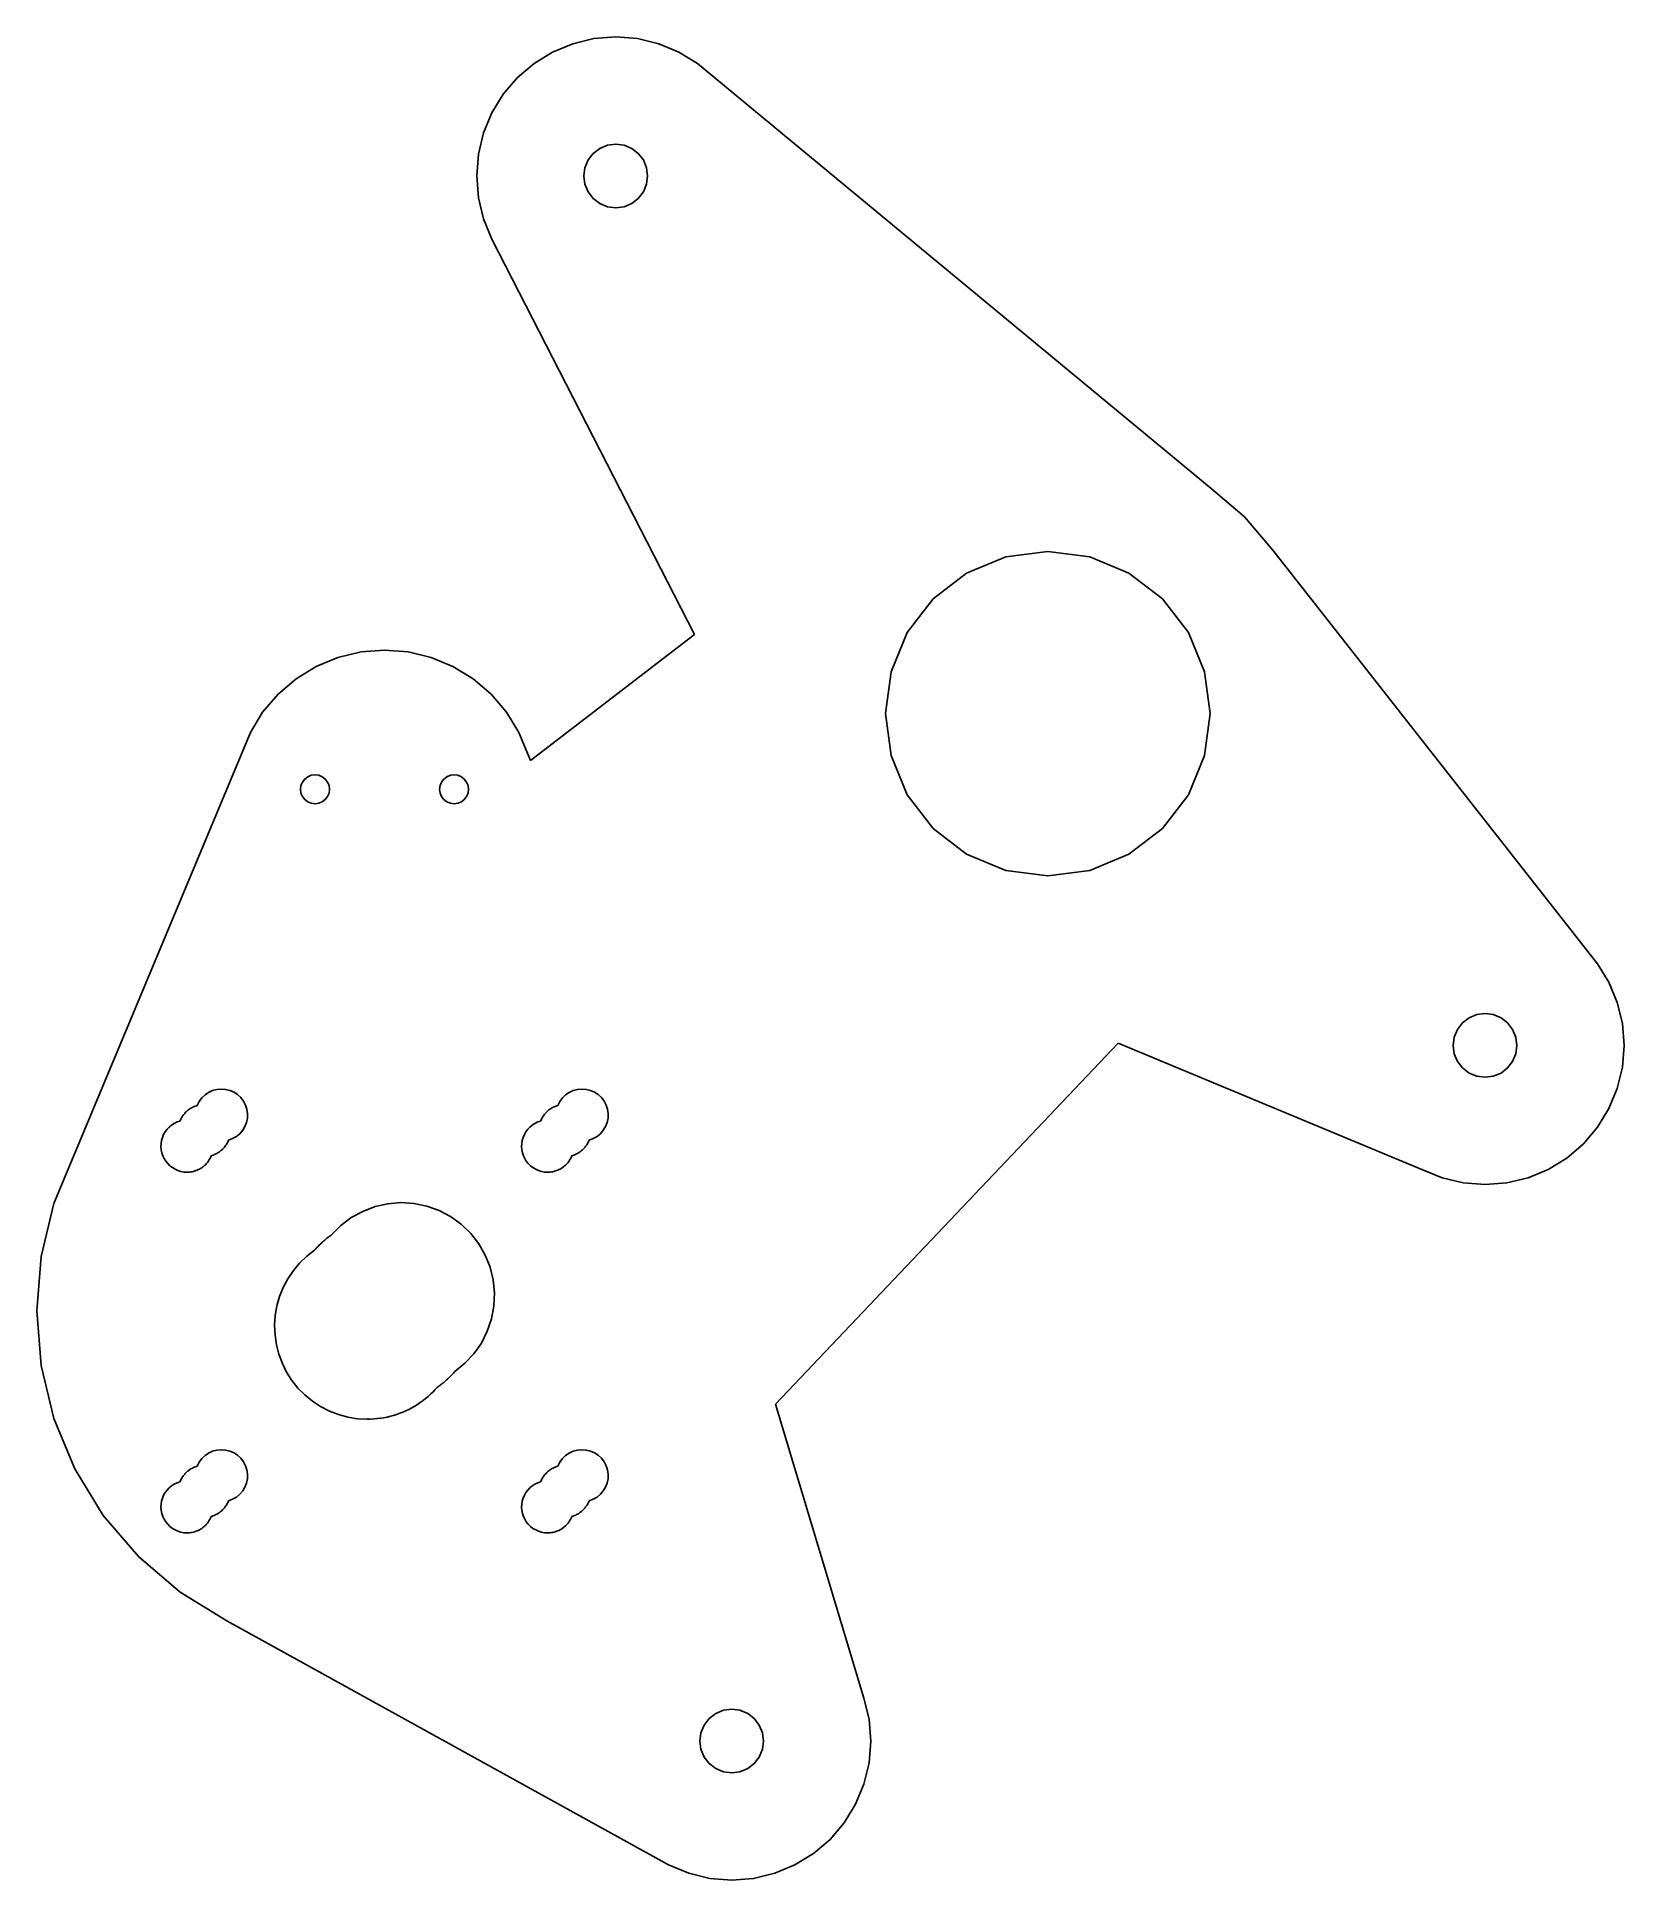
# Model space of a CAD drawing. Header units: millimetres. Extents: x 100 to 237, y 68 to 227.
import ezdxf

# ---------------------------------------------------------------- set-up
doc = ezdxf.new("R2010")
doc.units = ezdxf.units.MM

msp = doc.modelspace()

# ---------------------------------------------------------------- linework, layer by layer
for points in [[(144.55, 225.69), (146.29, 226.41)], [(146.29, 226.41), (144.55, 225.69)], [(146.29, 226.41), (148.12, 226.85)], [(148.12, 226.85), (146.29, 226.41)], [(146.29, 226.41), (146.29, 226.41)], [(148.12, 226.85), (150, 227)], [(150, 227), (148.12, 226.85)], [(148.12, 226.85), (148.12, 226.85)], [(150, 227), (151.88, 226.85)], [(151.88, 226.85), (150, 227)], [(150, 227), (150, 227)], [(151.88, 226.85), (153.71, 226.41)], [(153.71, 226.41), (151.88, 226.85)], [(151.88, 226.85), (151.88, 226.85)], [(153.71, 226.41), (155.45, 225.69)], [(155.45, 225.69), (153.71, 226.41)], [(153.71, 226.41), (153.71, 226.41)], [(141.51, 223.49), (142.95, 224.71)], [(142.95, 224.71), (141.51, 223.49)], [(142.95, 224.71), (144.55, 225.69)], [(144.55, 225.69), (142.95, 224.71)], [(142.95, 224.71), (142.95, 224.71)], [(144.55, 225.69), (144.55, 225.69)], [(155.45, 225.69), (157.05, 224.71)], [(157.05, 224.71), (155.45, 225.69)], [(155.45, 225.69), (155.45, 225.69)], [(157.05, 224.71), (201.38, 188.04)], [(201.38, 188.04), (157.05, 224.71)], [(157.05, 224.71), (157.05, 224.71)], [(140.29, 222.05), (141.51, 223.49)], [(141.51, 223.49), (140.29, 222.05)], [(141.51, 223.49), (141.51, 223.49)], [(139.31, 220.45), (140.29, 222.05)], [(140.29, 222.05), (139.31, 220.45)], [(140.29, 222.05), (140.29, 222.05)], [(138.59, 218.71), (139.31, 220.45)], [(139.31, 220.45), (138.59, 218.71)], [(139.31, 220.45), (139.31, 220.45)], [(138.15, 216.88), (138.59, 218.71)], [(138.59, 218.71), (138.15, 216.88)], [(138.59, 218.71), (138.59, 218.71)], [(138, 215), (138.15, 216.88)], [(138.15, 216.88), (138, 215)], [(138.15, 216.88), (138.15, 216.88)], [(150, 217.75), (150.71, 217.66), (151.38, 217.38), (151.94, 216.94), (152.38, 216.38), (152.66, 215.71), (152.75, 215), (152.66, 214.29), (152.38, 213.62), (151.94, 213.06), (151.38, 212.62), (150.71, 212.34), (150, 212.25), (149.29, 212.34), (148.62, 212.62), (148.06, 213.06), (147.62, 213.62), (147.34, 214.29), (147.25, 215), (147.34, 215.71), (147.62, 216.38), (148.06, 216.94), (148.62, 217.38), (149.29, 217.66), (150, 217.75)], [(150, 217.75), (150.71, 217.66), (151.38, 217.38), (151.94, 216.94), (152.38, 216.38), (152.66, 215.71), (152.75, 215), (152.66, 214.29), (152.38, 213.62), (151.94, 213.06), (151.38, 212.62), (150.71, 212.34), (150, 212.25), (149.29, 212.34), (148.62, 212.62), (148.06, 213.06), (147.62, 213.62), (147.34, 214.29), (147.25, 215), (147.34, 215.71), (147.62, 216.38), (148.06, 216.94), (148.62, 217.38), (149.29, 217.66), (150, 217.75)], [(150, 217.75), (150, 217.75)], [(138.15, 213.12), (138, 215)], [(138, 215), (138.15, 213.12)], [(138, 215), (138, 215)], [(138.59, 211.29), (138.15, 213.12)], [(138.15, 213.12), (138.59, 211.29)], [(138.15, 213.12), (138.15, 213.12)], [(139.31, 209.55), (138.59, 211.29)], [(138.59, 211.29), (139.31, 209.55)], [(138.59, 211.29), (138.59, 211.29)], [(156.79, 175.46), (139.31, 209.55)], [(139.31, 209.55), (156.79, 175.46)], [(139.31, 209.55), (139.31, 209.55)], [(201.38, 188.04), (204.24, 185.59)], [(204.24, 185.59), (201.38, 188.04)], [(201.38, 188.04), (201.38, 188.04)], [(206.69, 182.73), (204.24, 185.59)], [(204.24, 185.59), (206.69, 182.73)], [(204.24, 185.59), (204.24, 185.59)], [(187.27, 154.62), (190.9, 155.1), (194.27, 156.5), (197.17, 158.72), (199.4, 161.62), (200.8, 165), (201.27, 168.62), (200.8, 172.24), (199.4, 175.62), (197.17, 178.52), (194.27, 180.75), (190.9, 182.14), (187.27, 182.62), (183.65, 182.14), (180.27, 180.75), (177.37, 178.52), (175.15, 175.62), (173.75, 172.24), (173.27, 168.62), (173.75, 165), (175.15, 161.62), (177.37, 158.72), (180.27, 156.5), (183.65, 155.1), (187.27, 154.62)], [(187.27, 154.62), (190.9, 155.1), (194.27, 156.5), (197.17, 158.72), (199.4, 161.62), (200.8, 165), (201.27, 168.62), (200.8, 172.24), (199.4, 175.62), (197.17, 178.52), (194.27, 180.75), (190.9, 182.14), (187.27, 182.62), (183.65, 182.14), (180.27, 180.75), (177.37, 178.52), (175.15, 175.62), (173.75, 172.24), (173.27, 168.62), (173.75, 165), (175.15, 161.62), (177.37, 158.72), (180.27, 156.5), (183.65, 155.1), (187.27, 154.62)], [(206.69, 182.73), (206.69, 182.73)], [(206.69, 182.73), (234.71, 147.05)], [(206.69, 182.73), (234.71, 147.05)], [(142.64, 164.59), (156.79, 175.46)], [(156.79, 175.46), (142.64, 164.59)], [(156.79, 175.46), (156.79, 175.46)], [(124.15, 172.68), (126.03, 173.46)], [(126.03, 173.46), (124.15, 172.68)], [(126.03, 173.46), (128.02, 173.94)], [(128.02, 173.94), (126.03, 173.46)], [(126.03, 173.46), (126.03, 173.46)], [(128.02, 173.94), (130.05, 174.1)], [(130.05, 174.1), (128.02, 173.94)], [(128.02, 173.94), (128.02, 173.94)], [(130.05, 174.1), (132.08, 173.94)], [(132.08, 173.94), (130.05, 174.1)], [(130.05, 174.1), (130.05, 174.1)], [(132.08, 173.94), (134.07, 173.46)], [(134.07, 173.46), (132.08, 173.94)], [(132.08, 173.94), (132.08, 173.94)], [(134.07, 173.46), (135.95, 172.68)], [(135.95, 172.68), (134.07, 173.46)], [(134.07, 173.46), (134.07, 173.46)], [(122.41, 171.62), (124.15, 172.68)], [(124.15, 172.68), (122.41, 171.62)], [(124.15, 172.68), (124.15, 172.68)], [(135.95, 172.68), (137.69, 171.62)], [(137.69, 171.62), (135.95, 172.68)], [(135.95, 172.68), (135.95, 172.68)], [(119.53, 168.74), (120.86, 170.29)], [(120.86, 170.29), (119.53, 168.74)], [(120.86, 170.29), (122.41, 171.62)], [(122.41, 171.62), (120.86, 170.29)], [(120.86, 170.29), (120.86, 170.29)], [(122.41, 171.62), (122.41, 171.62)], [(137.69, 171.62), (139.24, 170.29)], [(139.24, 170.29), (137.69, 171.62)], [(137.69, 171.62), (137.69, 171.62)], [(139.24, 170.29), (140.57, 168.74)], [(140.57, 168.74), (139.24, 170.29)], [(139.24, 170.29), (139.24, 170.29)], [(118.47, 167), (119.53, 168.74)], [(119.53, 168.74), (118.47, 167)], [(119.53, 168.74), (119.53, 168.74)], [(140.57, 168.74), (141.63, 167)], [(141.63, 167), (140.57, 168.74)], [(140.57, 168.74), (140.57, 168.74)], [(103.32, 130.72), (118.47, 167)], [(118.47, 167), (103.32, 130.72)], [(118.47, 167), (118.47, 167)], [(141.63, 167), (142.64, 164.59)], [(142.64, 164.59), (141.63, 167)], [(141.63, 167), (141.63, 167)], [(142.64, 164.59), (142.64, 164.59)], [(124.05, 163.35), (124.37, 163.31), (124.68, 163.18), (124.93, 162.98), (125.13, 162.72), (125.26, 162.42), (125.3, 162.1), (125.26, 161.77), (125.13, 161.47), (124.93, 161.21), (124.68, 161.02), (124.37, 160.89), (124.05, 160.85), (123.73, 160.89), (123.43, 161.02), (123.17, 161.21), (122.97, 161.47), (122.84, 161.77), (122.8, 162.1), (122.84, 162.42), (122.97, 162.72), (123.17, 162.98), (123.43, 163.18), (123.73, 163.31), (124.05, 163.35)], [(124.05, 163.35), (124.37, 163.31), (124.68, 163.18), (124.93, 162.98), (125.13, 162.72), (125.26, 162.42), (125.3, 162.1), (125.26, 161.77), (125.13, 161.47), (124.93, 161.21), (124.68, 161.02), (124.37, 160.89), (124.05, 160.85), (123.73, 160.89), (123.43, 161.02), (123.17, 161.21), (122.97, 161.47), (122.84, 161.77), (122.8, 162.1), (122.84, 162.42), (122.97, 162.72), (123.17, 162.98), (123.43, 163.18), (123.73, 163.31), (124.05, 163.35)], [(124.05, 163.35), (124.05, 163.35)], [(136.05, 163.35), (136.37, 163.31), (136.68, 163.18), (136.93, 162.98), (137.13, 162.72), (137.26, 162.42), (137.3, 162.1), (137.26, 161.77), (137.13, 161.47), (136.93, 161.21), (136.68, 161.02), (136.37, 160.89), (136.05, 160.85), (135.73, 160.89), (135.43, 161.02), (135.17, 161.21), (134.97, 161.47), (134.84, 161.77), (134.8, 162.1), (134.84, 162.42), (134.97, 162.72), (135.17, 162.98), (135.43, 163.18), (135.73, 163.31), (136.05, 163.35)], [(136.05, 163.35), (136.37, 163.31), (136.68, 163.18), (136.93, 162.98), (137.13, 162.72), (137.26, 162.42), (137.3, 162.1), (137.26, 161.77), (137.13, 161.47), (136.93, 161.21), (136.68, 161.02), (136.37, 160.89), (136.05, 160.85), (135.73, 160.89), (135.43, 161.02), (135.17, 161.21), (134.97, 161.47), (134.84, 161.77), (134.8, 162.1), (134.84, 162.42), (134.97, 162.72), (135.17, 162.98), (135.43, 163.18), (135.73, 163.31), (136.05, 163.35)], [(136.05, 163.35), (136.05, 163.35)], [(187.27, 154.62), (187.27, 154.62)], [(234.71, 147.05), (235.69, 145.45)], [(234.71, 147.05), (234.71, 147.05)], [(235.69, 145.45), (234.71, 147.05)], [(235.69, 145.45), (236.41, 143.71)], [(236.41, 143.71), (235.69, 145.45)], [(235.69, 145.45), (235.69, 145.45)], [(236.41, 143.71), (236.85, 141.88)], [(236.85, 141.88), (236.41, 143.71)], [(236.41, 143.71), (236.41, 143.71)], [(225, 142.75), (225.71, 142.66), (226.38, 142.38), (226.94, 141.94), (227.38, 141.38), (227.66, 140.71), (227.75, 140), (227.66, 139.29), (227.38, 138.62), (226.94, 138.06), (226.38, 137.62), (225.71, 137.34), (225, 137.25), (224.29, 137.34), (223.62, 137.62), (223.06, 138.06), (222.62, 138.62), (222.34, 139.29), (222.25, 140), (222.34, 140.71), (222.62, 141.38), (223.06, 141.94), (223.62, 142.38), (224.29, 142.66), (225, 142.75)], [(225, 142.75), (225.71, 142.66), (226.38, 142.38), (226.94, 141.94), (227.38, 141.38), (227.66, 140.71), (227.75, 140), (227.66, 139.29), (227.38, 138.62), (226.94, 138.06), (226.38, 137.62), (225.71, 137.34), (225, 137.25), (224.29, 137.34), (223.62, 137.62), (223.06, 138.06), (222.62, 138.62), (222.34, 139.29), (222.25, 140), (222.34, 140.71), (222.62, 141.38), (223.06, 141.94), (223.62, 142.38), (224.29, 142.66), (225, 142.75)], [(225, 142.75), (225, 142.75)], [(236.85, 141.88), (237, 140)], [(237, 140), (236.85, 141.88)], [(236.85, 141.88), (236.85, 141.88)], [(193.35, 140.19), (163.79, 109.07)], [(163.79, 109.07), (193.35, 140.19)], [(219.55, 129.31), (193.35, 140.19)], [(193.35, 140.19), (219.55, 129.31)], [(193.35, 140.19), (193.35, 140.19)], [(237, 140), (236.85, 138.12)], [(236.85, 138.12), (237, 140)], [(237, 140), (237, 140)], [(236.85, 138.12), (236.41, 136.29)], [(236.41, 136.29), (236.85, 138.12)], [(236.85, 138.12), (236.85, 138.12)], [(116.59, 131.83), (116.94, 131.96), (117.27, 132.15), (117.56, 132.39), (117.81, 132.68), (118, 133.01), (118.14, 133.36), (118.22, 133.74), (118.23, 134.12), (118.17, 134.49), (118.06, 134.86), (117.88, 135.19), (117.65, 135.5), (117.37, 135.76), (117.06, 135.97), (116.71, 136.12), (116.34, 136.21), (115.96, 136.24), (115.58, 136.21), (115.21, 136.11), (114.87, 135.95), (114.56, 135.73), (114.28, 135.47), (114.06, 135.16), (113.89, 134.82)], [(116.59, 131.83), (116.94, 131.96), (117.27, 132.15), (117.56, 132.39), (117.81, 132.68), (118, 133.01), (118.14, 133.36), (118.22, 133.74), (118.23, 134.12), (118.17, 134.49), (118.06, 134.86), (117.88, 135.19), (117.65, 135.5), (117.37, 135.76), (117.06, 135.97), (116.71, 136.12), (116.34, 136.21), (115.96, 136.24), (115.58, 136.21), (115.21, 136.11), (114.87, 135.95), (114.56, 135.73), (114.28, 135.47), (114.06, 135.16), (113.89, 134.82)], [(147.7, 131.83), (148.05, 131.96), (148.38, 132.15), (148.68, 132.39), (148.92, 132.68), (149.12, 133.01), (149.25, 133.36), (149.33, 133.74), (149.34, 134.12), (149.29, 134.49), (149.17, 134.86), (148.99, 135.19), (148.77, 135.5), (148.49, 135.76), (148.17, 135.97), (147.82, 136.12), (147.45, 136.21), (147.07, 136.24), (146.69, 136.21), (146.33, 136.11), (145.98, 135.95), (145.67, 135.73), (145.4, 135.47), (145.17, 135.16), (145, 134.82)], [(147.7, 131.83), (148.05, 131.96), (148.38, 132.15), (148.68, 132.39), (148.92, 132.68), (149.12, 133.01), (149.25, 133.36), (149.33, 133.74), (149.34, 134.12), (149.29, 134.49), (149.17, 134.86), (148.99, 135.19), (148.77, 135.5), (148.49, 135.76), (148.17, 135.97), (147.82, 136.12), (147.45, 136.21), (147.07, 136.24), (146.69, 136.21), (146.33, 136.11), (145.98, 135.95), (145.67, 135.73), (145.4, 135.47), (145.17, 135.16), (145, 134.82)], [(236.41, 136.29), (235.69, 134.55)], [(235.69, 134.55), (236.41, 136.29)], [(236.41, 136.29), (236.41, 136.29)], [(113.89, 134.82), (113.81, 134.8), (113.72, 134.77), (113.64, 134.74), (113.56, 134.7), (113.49, 134.67), (113.41, 134.63), (113.33, 134.58), (113.26, 134.54), (113.19, 134.49), (113.12, 134.44), (113.05, 134.38), (112.99, 134.33), (112.93, 134.27), (112.86, 134.21), (112.81, 134.14), (112.75, 134.08), (112.7, 134.01), (112.65, 133.94), (112.6, 133.87), (112.55, 133.79), (112.51, 133.72), (112.47, 133.64), (112.44, 133.56), (112.4, 133.48)], [(113.89, 134.82), (113.81, 134.8), (113.72, 134.77), (113.64, 134.74), (113.56, 134.7), (113.49, 134.67), (113.41, 134.63), (113.33, 134.58), (113.26, 134.54), (113.19, 134.49), (113.12, 134.44), (113.05, 134.38), (112.99, 134.33), (112.93, 134.27), (112.86, 134.21), (112.81, 134.14), (112.75, 134.08), (112.7, 134.01), (112.65, 133.94), (112.6, 133.87), (112.55, 133.79), (112.51, 133.72), (112.47, 133.64), (112.44, 133.56), (112.4, 133.48)], [(113.89, 134.82), (113.89, 134.82)], [(145, 134.82), (144.92, 134.8), (144.84, 134.77), (144.76, 134.74), (144.68, 134.7), (144.6, 134.67), (144.52, 134.63), (144.45, 134.58), (144.37, 134.54), (144.3, 134.49), (144.23, 134.44), (144.17, 134.38), (144.1, 134.33), (144.04, 134.27), (143.98, 134.21), (143.92, 134.14), (143.86, 134.08), (143.81, 134.01), (143.76, 133.94), (143.71, 133.87), (143.67, 133.79), (143.62, 133.72), (143.58, 133.64), (143.55, 133.56), (143.51, 133.48)], [(145, 134.82), (144.92, 134.8), (144.84, 134.77), (144.76, 134.74), (144.68, 134.7), (144.6, 134.67), (144.52, 134.63), (144.45, 134.58), (144.37, 134.54), (144.3, 134.49), (144.23, 134.44), (144.17, 134.38), (144.1, 134.33), (144.04, 134.27), (143.98, 134.21), (143.92, 134.14), (143.86, 134.08), (143.81, 134.01), (143.76, 133.94), (143.71, 133.87), (143.67, 133.79), (143.62, 133.72), (143.58, 133.64), (143.55, 133.56), (143.51, 133.48)], [(145, 134.82), (145, 134.82)], [(235.69, 134.55), (234.71, 132.95)], [(234.71, 132.95), (235.69, 134.55)], [(235.69, 134.55), (235.69, 134.55)], [(112.4, 133.48), (112.15, 133.4), (111.91, 133.28), (111.68, 133.13), (111.47, 132.96), (111.29, 132.77), (111.13, 132.55), (110.99, 132.32), (110.89, 132.07), (110.81, 131.81), (110.77, 131.55), (110.76, 131.28), (110.78, 131.01), (110.83, 130.75), (110.91, 130.49), (111.03, 130.25), (111.17, 130.02), (111.34, 129.81), (111.53, 129.62), (111.74, 129.46), (111.97, 129.32), (112.22, 129.21), (112.47, 129.13), (112.74, 129.08), (113.01, 129.07)], [(112.4, 133.48), (112.15, 133.4), (111.91, 133.28), (111.68, 133.13), (111.47, 132.96), (111.29, 132.77), (111.13, 132.55), (110.99, 132.32), (110.89, 132.07), (110.81, 131.81), (110.77, 131.55), (110.76, 131.28), (110.78, 131.01), (110.83, 130.75), (110.91, 130.49), (111.03, 130.25), (111.17, 130.02), (111.34, 129.81), (111.53, 129.62), (111.74, 129.46), (111.97, 129.32), (112.22, 129.21), (112.47, 129.13), (112.74, 129.08), (113.01, 129.07)], [(112.4, 133.48), (112.4, 133.48)], [(143.51, 133.48), (143.26, 133.4), (143.02, 133.28), (142.79, 133.13), (142.59, 132.96), (142.4, 132.77), (142.24, 132.55), (142.11, 132.32), (142, 132.07), (141.93, 131.81), (141.88, 131.55), (141.87, 131.28), (141.89, 131.01), (141.94, 130.75), (142.03, 130.49), (142.14, 130.25), (142.28, 130.02), (142.45, 129.81), (142.64, 129.62), (142.85, 129.46), (143.09, 129.32), (143.33, 129.21), (143.59, 129.13), (143.85, 129.08), (144.12, 129.07)], [(143.51, 133.48), (143.26, 133.4), (143.02, 133.28), (142.79, 133.13), (142.59, 132.96), (142.4, 132.77), (142.24, 132.55), (142.11, 132.32), (142, 132.07), (141.93, 131.81), (141.88, 131.55), (141.87, 131.28), (141.89, 131.01), (141.94, 130.75), (142.03, 130.49), (142.14, 130.25), (142.28, 130.02), (142.45, 129.81), (142.64, 129.62), (142.85, 129.46), (143.09, 129.32), (143.33, 129.21), (143.59, 129.13), (143.85, 129.08), (144.12, 129.07)], [(143.51, 133.48), (143.51, 133.48)], [(234.71, 132.95), (233.49, 131.51)], [(233.49, 131.51), (234.71, 132.95)], [(234.71, 132.95), (234.71, 132.95)], [(101.52, 126.37), (103.32, 130.72)], [(103.32, 130.72), (101.52, 126.37)], [(103.32, 130.72), (103.32, 130.72)], [(113.01, 129.07), (113.12, 129.07), (113.23, 129.08), (113.34, 129.09), (113.45, 129.11), (113.56, 129.14), (113.67, 129.17), (113.78, 129.2), (113.88, 129.24), (113.98, 129.29), (114.08, 129.34), (114.18, 129.39), (114.27, 129.45), (114.36, 129.52), (114.45, 129.59), (114.53, 129.66), (114.62, 129.74), (114.69, 129.82), (114.76, 129.91), (114.83, 130), (114.89, 130.09), (114.95, 130.19), (115.01, 130.28), (115.06, 130.38), (115.1, 130.49)], [(113.01, 129.07), (113.12, 129.07), (113.23, 129.08), (113.34, 129.09), (113.45, 129.11), (113.56, 129.14), (113.67, 129.17), (113.78, 129.2), (113.88, 129.24), (113.98, 129.29), (114.08, 129.34), (114.18, 129.39), (114.27, 129.45), (114.36, 129.52), (114.45, 129.59), (114.53, 129.66), (114.62, 129.74), (114.69, 129.82), (114.76, 129.91), (114.83, 130), (114.89, 130.09), (114.95, 130.19), (115.01, 130.28), (115.06, 130.38), (115.1, 130.49)], [(115.1, 130.49), (115.18, 130.51), (115.26, 130.54), (115.34, 130.57), (115.42, 130.61), (115.5, 130.64), (115.58, 130.68), (115.65, 130.73), (115.73, 130.77), (115.8, 130.82), (115.87, 130.87), (115.93, 130.93), (116, 130.98), (116.06, 131.04), (116.12, 131.1), (116.18, 131.17), (116.24, 131.23), (116.29, 131.3), (116.34, 131.37), (116.39, 131.44), (116.43, 131.52), (116.48, 131.59), (116.52, 131.67), (116.55, 131.75), (116.59, 131.83)], [(115.1, 130.49), (115.18, 130.51), (115.26, 130.54), (115.34, 130.57), (115.42, 130.61), (115.5, 130.64), (115.58, 130.68), (115.65, 130.73), (115.73, 130.77), (115.8, 130.82), (115.87, 130.87), (115.93, 130.93), (116, 130.98), (116.06, 131.04), (116.12, 131.1), (116.18, 131.17), (116.24, 131.23), (116.29, 131.3), (116.34, 131.37), (116.39, 131.44), (116.43, 131.52), (116.48, 131.59), (116.52, 131.67), (116.55, 131.75), (116.59, 131.83)], [(115.1, 130.49), (115.1, 130.49)], [(116.59, 131.83), (116.59, 131.83)], [(144.12, 129.07), (144.23, 129.07), (144.34, 129.08), (144.45, 129.09), (144.57, 129.11), (144.67, 129.14), (144.78, 129.17), (144.89, 129.2), (144.99, 129.24), (145.09, 129.29), (145.19, 129.34), (145.29, 129.39), (145.38, 129.45), (145.48, 129.52), (145.56, 129.59), (145.65, 129.66), (145.73, 129.74), (145.8, 129.82), (145.88, 129.91), (145.94, 130), (146.01, 130.09), (146.07, 130.19), (146.12, 130.28), (146.17, 130.38), (146.21, 130.49)], [(144.12, 129.07), (144.23, 129.07), (144.34, 129.08), (144.45, 129.09), (144.57, 129.11), (144.67, 129.14), (144.78, 129.17), (144.89, 129.2), (144.99, 129.24), (145.09, 129.29), (145.19, 129.34), (145.29, 129.39), (145.38, 129.45), (145.48, 129.52), (145.56, 129.59), (145.65, 129.66), (145.73, 129.74), (145.8, 129.82), (145.88, 129.91), (145.94, 130), (146.01, 130.09), (146.07, 130.19), (146.12, 130.28), (146.17, 130.38), (146.21, 130.49)], [(146.21, 130.49), (146.29, 130.51), (146.38, 130.54), (146.46, 130.57), (146.54, 130.61), (146.61, 130.64), (146.69, 130.68), (146.77, 130.73), (146.84, 130.77), (146.91, 130.82), (146.98, 130.87), (147.05, 130.93), (147.11, 130.98), (147.18, 131.04), (147.24, 131.1), (147.29, 131.17), (147.35, 131.23), (147.4, 131.3), (147.45, 131.37), (147.5, 131.44), (147.55, 131.52), (147.59, 131.59), (147.63, 131.67), (147.67, 131.75), (147.7, 131.83)], [(146.21, 130.49), (146.29, 130.51), (146.38, 130.54), (146.46, 130.57), (146.54, 130.61), (146.61, 130.64), (146.69, 130.68), (146.77, 130.73), (146.84, 130.77), (146.91, 130.82), (146.98, 130.87), (147.05, 130.93), (147.11, 130.98), (147.18, 131.04), (147.24, 131.1), (147.29, 131.17), (147.35, 131.23), (147.4, 131.3), (147.45, 131.37), (147.5, 131.44), (147.55, 131.52), (147.59, 131.59), (147.63, 131.67), (147.67, 131.75), (147.7, 131.83)], [(146.21, 130.49), (146.21, 130.49)], [(147.7, 131.83), (147.7, 131.83)], [(233.49, 131.51), (232.05, 130.29)], [(232.05, 130.29), (233.49, 131.51)], [(233.49, 131.51), (233.49, 131.51)], [(113.01, 129.07), (113.01, 129.07)], [(144.12, 129.07), (144.12, 129.07)], [(221.29, 128.59), (219.55, 129.31)], [(219.55, 129.31), (221.29, 128.59)], [(219.55, 129.31), (219.55, 129.31)], [(230.45, 129.31), (228.71, 128.59)], [(228.71, 128.59), (230.45, 129.31)], [(232.05, 130.29), (230.45, 129.31)], [(230.45, 129.31), (232.05, 130.29)], [(230.45, 129.31), (230.45, 129.31)], [(232.05, 130.29), (232.05, 130.29)], [(223.12, 128.15), (221.29, 128.59)], [(221.29, 128.59), (223.12, 128.15)], [(221.29, 128.59), (221.29, 128.59)], [(225, 128), (223.12, 128.15)], [(223.12, 128.15), (225, 128)], [(223.12, 128.15), (223.12, 128.15)], [(226.88, 128.15), (225, 128)], [(225, 128), (226.88, 128.15)], [(225, 128), (225, 128)], [(228.71, 128.59), (226.88, 128.15)], [(226.88, 128.15), (228.71, 128.59)], [(226.88, 128.15), (226.88, 128.15)], [(228.71, 128.59), (228.71, 128.59)], [(100.42, 121.79), (101.52, 126.37)], [(101.52, 126.37), (100.42, 121.79)], [(101.52, 126.37), (101.52, 126.37)], [(136.1, 111.87), (136.98, 112.58), (137.76, 113.4), (138.4, 114.33), (138.91, 115.34), (139.28, 116.41), (139.48, 117.52), (139.53, 118.65), (139.42, 119.77), (139.16, 120.87), (138.74, 121.92), (138.18, 122.9), (137.48, 123.79), (136.67, 124.57), (135.75, 125.24), (134.75, 125.76), (133.69, 126.14), (132.58, 126.37), (131.45, 126.44), (130.33, 126.34), (129.23, 126.1), (128.17, 125.69), (127.18, 125.15), (126.28, 124.47), (125.48, 123.67)], [(136.1, 111.87), (136.98, 112.58), (137.76, 113.4), (138.4, 114.33), (138.91, 115.34), (139.28, 116.41), (139.48, 117.52), (139.53, 118.65), (139.42, 119.77), (139.16, 120.87), (138.74, 121.92), (138.18, 122.9), (137.48, 123.79), (136.67, 124.57), (135.75, 125.24), (134.75, 125.76), (133.69, 126.14), (132.58, 126.37), (131.45, 126.44), (130.33, 126.34), (129.23, 126.1), (128.17, 125.69), (127.18, 125.15), (126.28, 124.47), (125.48, 123.67)], [(125.48, 123.67), (125.41, 123.62), (125.35, 123.57), (125.28, 123.52), (125.21, 123.47), (125.15, 123.42), (125.08, 123.37), (125.01, 123.31), (124.95, 123.26), (124.89, 123.21), (124.82, 123.15), (124.76, 123.1), (124.7, 123.04), (124.64, 122.99), (124.57, 122.93), (124.51, 122.87), (124.45, 122.81), (124.39, 122.76), (124.34, 122.7), (124.28, 122.64), (124.22, 122.58), (124.16, 122.51), (124.11, 122.45), (124.05, 122.39), (124, 122.33)], [(125.48, 123.67), (125.41, 123.62), (125.35, 123.57), (125.28, 123.52), (125.21, 123.47), (125.15, 123.42), (125.08, 123.37), (125.01, 123.31), (124.95, 123.26), (124.89, 123.21), (124.82, 123.15), (124.76, 123.1), (124.7, 123.04), (124.64, 122.99), (124.57, 122.93), (124.51, 122.87), (124.45, 122.81), (124.39, 122.76), (124.34, 122.7), (124.28, 122.64), (124.22, 122.58), (124.16, 122.51), (124.11, 122.45), (124.05, 122.39), (124, 122.33)], [(125.48, 123.67), (125.48, 123.67)], [(100.05, 117.1), (100.42, 121.79)], [(100.42, 121.79), (100.05, 117.1)], [(100.42, 121.79), (100.42, 121.79)], [(124, 122.33), (123.33, 121.81), (122.72, 121.22), (122.18, 120.58), (121.71, 119.88), (121.31, 119.13), (120.99, 118.35), (120.76, 117.54), (120.62, 116.71), (120.56, 115.86), (120.6, 115.02), (120.72, 114.18), (120.93, 113.37), (121.23, 112.57), (121.6, 111.82), (122.06, 111.11), (122.58, 110.45), (123.18, 109.85), (123.83, 109.31), (124.53, 108.85), (125.29, 108.46), (126.07, 108.16), (126.89, 107.94), (127.72, 107.8), (128.56, 107.76)], [(124, 122.33), (123.33, 121.81), (122.72, 121.22), (122.18, 120.58), (121.71, 119.88), (121.31, 119.13), (120.99, 118.35), (120.76, 117.54), (120.62, 116.71), (120.56, 115.86), (120.6, 115.02), (120.72, 114.18), (120.93, 113.37), (121.23, 112.57), (121.6, 111.82), (122.06, 111.11), (122.58, 110.45), (123.18, 109.85), (123.83, 109.31), (124.53, 108.85), (125.29, 108.46), (126.07, 108.16), (126.89, 107.94), (127.72, 107.8), (128.56, 107.76)], [(124, 122.33), (124, 122.33)], [(100.42, 112.4), (100.05, 117.1)], [(100.05, 117.1), (100.42, 112.4)], [(100.05, 117.1), (100.05, 117.1)], [(101.52, 107.83), (100.42, 112.4)], [(100.42, 112.4), (101.52, 107.83)], [(100.42, 112.4), (100.42, 112.4)], [(134.62, 110.53), (134.69, 110.58), (134.75, 110.63), (134.82, 110.68), (134.89, 110.73), (134.95, 110.78), (135.02, 110.83), (135.09, 110.88), (135.15, 110.93), (135.21, 110.99), (135.28, 111.04), (135.34, 111.1), (135.4, 111.15), (135.47, 111.21), (135.53, 111.27), (135.59, 111.32), (135.65, 111.38), (135.71, 111.44), (135.77, 111.5), (135.82, 111.56), (135.88, 111.62), (135.94, 111.68), (135.99, 111.74), (136.05, 111.81), (136.1, 111.87)], [(134.62, 110.53), (134.69, 110.58), (134.75, 110.63), (134.82, 110.68), (134.89, 110.73), (134.95, 110.78), (135.02, 110.83), (135.09, 110.88), (135.15, 110.93), (135.21, 110.99), (135.28, 111.04), (135.34, 111.1), (135.4, 111.15), (135.47, 111.21), (135.53, 111.27), (135.59, 111.32), (135.65, 111.38), (135.71, 111.44), (135.77, 111.5), (135.82, 111.56), (135.88, 111.62), (135.94, 111.68), (135.99, 111.74), (136.05, 111.81), (136.1, 111.87)], [(136.1, 111.87), (136.1, 111.87)], [(128.56, 107.76), (128.85, 107.76), (129.14, 107.78), (129.42, 107.81), (129.7, 107.84), (129.99, 107.89), (130.27, 107.94), (130.55, 108.01), (130.82, 108.08), (131.09, 108.17), (131.36, 108.27), (131.63, 108.37), (131.89, 108.49), (132.15, 108.61), (132.4, 108.74), (132.65, 108.88), (132.9, 109.03), (133.13, 109.19), (133.37, 109.36), (133.59, 109.54), (133.81, 109.72), (134.02, 109.91), (134.23, 110.11), (134.43, 110.32), (134.62, 110.53)], [(128.56, 107.76), (128.85, 107.76), (129.14, 107.78), (129.42, 107.81), (129.7, 107.84), (129.99, 107.89), (130.27, 107.94), (130.55, 108.01), (130.82, 108.08), (131.09, 108.17), (131.36, 108.27), (131.63, 108.37), (131.89, 108.49), (132.15, 108.61), (132.4, 108.74), (132.65, 108.88), (132.9, 109.03), (133.13, 109.19), (133.37, 109.36), (133.59, 109.54), (133.81, 109.72), (134.02, 109.91), (134.23, 110.11), (134.43, 110.32), (134.62, 110.53)], [(134.62, 110.53), (134.62, 110.53)], [(163.79, 109.07), (171.41, 83.71)], [(171.41, 83.71), (163.79, 109.07)], [(163.79, 109.07), (163.79, 109.07)], [(103.32, 103.48), (101.52, 107.83)], [(101.52, 107.83), (103.32, 103.48)], [(101.52, 107.83), (101.52, 107.83)], [(128.56, 107.76), (128.56, 107.76)], [(116.59, 100.71), (116.94, 100.85), (117.27, 101.04), (117.56, 101.28), (117.81, 101.57), (118, 101.9), (118.14, 102.25), (118.22, 102.63), (118.23, 103.01), (118.17, 103.38), (118.06, 103.74), (117.88, 104.08), (117.65, 104.39), (117.37, 104.65), (117.06, 104.86), (116.71, 105.01), (116.34, 105.1), (115.96, 105.13), (115.58, 105.09), (115.21, 105), (114.87, 104.84), (114.56, 104.62), (114.28, 104.36), (114.06, 104.05), (113.89, 103.71)], [(116.59, 100.71), (116.94, 100.85), (117.27, 101.04), (117.56, 101.28), (117.81, 101.57), (118, 101.9), (118.14, 102.25), (118.22, 102.63), (118.23, 103.01), (118.17, 103.38), (118.06, 103.74), (117.88, 104.08), (117.65, 104.39), (117.37, 104.65), (117.06, 104.86), (116.71, 105.01), (116.34, 105.1), (115.96, 105.13), (115.58, 105.09), (115.21, 105), (114.87, 104.84), (114.56, 104.62), (114.28, 104.36), (114.06, 104.05), (113.89, 103.71)], [(147.7, 100.71), (148.05, 100.85), (148.38, 101.04), (148.68, 101.28), (148.92, 101.57), (149.12, 101.9), (149.25, 102.25), (149.33, 102.63), (149.34, 103.01), (149.29, 103.38), (149.17, 103.74), (148.99, 104.08), (148.77, 104.39), (148.49, 104.65), (148.17, 104.86), (147.82, 105.01), (147.45, 105.1), (147.07, 105.13), (146.69, 105.09), (146.33, 105), (145.98, 104.84), (145.67, 104.62), (145.4, 104.36), (145.17, 104.05), (145, 103.71)], [(147.7, 100.71), (148.05, 100.85), (148.38, 101.04), (148.68, 101.28), (148.92, 101.57), (149.12, 101.9), (149.25, 102.25), (149.33, 102.63), (149.34, 103.01), (149.29, 103.38), (149.17, 103.74), (148.99, 104.08), (148.77, 104.39), (148.49, 104.65), (148.17, 104.86), (147.82, 105.01), (147.45, 105.1), (147.07, 105.13), (146.69, 105.09), (146.33, 105), (145.98, 104.84), (145.67, 104.62), (145.4, 104.36), (145.17, 104.05), (145, 103.71)], [(105.78, 99.46), (103.32, 103.48)], [(103.32, 103.48), (105.78, 99.46)], [(103.32, 103.48), (103.32, 103.48)], [(113.89, 103.71), (113.81, 103.68), (113.72, 103.66), (113.64, 103.62), (113.56, 103.59), (113.49, 103.55), (113.41, 103.51), (113.33, 103.47), (113.26, 103.42), (113.19, 103.38), (113.12, 103.32), (113.05, 103.27), (112.99, 103.21), (112.93, 103.15), (112.86, 103.09), (112.81, 103.03), (112.75, 102.96), (112.7, 102.9), (112.65, 102.83), (112.6, 102.75), (112.55, 102.68), (112.51, 102.61), (112.47, 102.53), (112.44, 102.45), (112.4, 102.37)], [(113.89, 103.71), (113.81, 103.68), (113.72, 103.66), (113.64, 103.62), (113.56, 103.59), (113.49, 103.55), (113.41, 103.51), (113.33, 103.47), (113.26, 103.42), (113.19, 103.38), (113.12, 103.32), (113.05, 103.27), (112.99, 103.21), (112.93, 103.15), (112.86, 103.09), (112.81, 103.03), (112.75, 102.96), (112.7, 102.9), (112.65, 102.83), (112.6, 102.75), (112.55, 102.68), (112.51, 102.61), (112.47, 102.53), (112.44, 102.45), (112.4, 102.37)], [(113.89, 103.71), (113.89, 103.71)], [(145, 103.71), (144.92, 103.68), (144.84, 103.66), (144.76, 103.62), (144.68, 103.59), (144.6, 103.55), (144.52, 103.51), (144.45, 103.47), (144.37, 103.42), (144.3, 103.38), (144.23, 103.32), (144.17, 103.27), (144.1, 103.21), (144.04, 103.15), (143.98, 103.09), (143.92, 103.03), (143.86, 102.96), (143.81, 102.9), (143.76, 102.83), (143.71, 102.75), (143.67, 102.68), (143.62, 102.61), (143.58, 102.53), (143.55, 102.45), (143.51, 102.37)], [(145, 103.71), (144.92, 103.68), (144.84, 103.66), (144.76, 103.62), (144.68, 103.59), (144.6, 103.55), (144.52, 103.51), (144.45, 103.47), (144.37, 103.42), (144.3, 103.38), (144.23, 103.32), (144.17, 103.27), (144.1, 103.21), (144.04, 103.15), (143.98, 103.09), (143.92, 103.03), (143.86, 102.96), (143.81, 102.9), (143.76, 102.83), (143.71, 102.75), (143.67, 102.68), (143.62, 102.61), (143.58, 102.53), (143.55, 102.45), (143.51, 102.37)], [(145, 103.71), (145, 103.71)], [(112.4, 102.37), (112.15, 102.28), (111.91, 102.17), (111.68, 102.02), (111.47, 101.85), (111.29, 101.65), (111.13, 101.44), (110.99, 101.21), (110.89, 100.96), (110.81, 100.7), (110.77, 100.43), (110.76, 100.17), (110.78, 99.9), (110.83, 99.63), (110.91, 99.38), (111.03, 99.13), (111.17, 98.91), (111.34, 98.7), (111.53, 98.51), (111.74, 98.34), (111.97, 98.21), (112.22, 98.1), (112.47, 98.02), (112.74, 97.97), (113.01, 97.95)], [(112.4, 102.37), (112.15, 102.28), (111.91, 102.17), (111.68, 102.02), (111.47, 101.85), (111.29, 101.65), (111.13, 101.44), (110.99, 101.21), (110.89, 100.96), (110.81, 100.7), (110.77, 100.43), (110.76, 100.17), (110.78, 99.9), (110.83, 99.63), (110.91, 99.38), (111.03, 99.13), (111.17, 98.91), (111.34, 98.7), (111.53, 98.51), (111.74, 98.34), (111.97, 98.21), (112.22, 98.1), (112.47, 98.02), (112.74, 97.97), (113.01, 97.95)], [(112.4, 102.37), (112.4, 102.37)], [(143.51, 102.37), (143.26, 102.28), (143.02, 102.17), (142.79, 102.02), (142.59, 101.85), (142.4, 101.65), (142.24, 101.44), (142.11, 101.21), (142, 100.96), (141.93, 100.7), (141.88, 100.43), (141.87, 100.17), (141.89, 99.9), (141.94, 99.63), (142.03, 99.38), (142.14, 99.13), (142.28, 98.91), (142.45, 98.7), (142.64, 98.51), (142.85, 98.34), (143.09, 98.21), (143.33, 98.1), (143.59, 98.02), (143.85, 97.97), (144.12, 97.95)], [(143.51, 102.37), (143.26, 102.28), (143.02, 102.17), (142.79, 102.02), (142.59, 101.85), (142.4, 101.65), (142.24, 101.44), (142.11, 101.21), (142, 100.96), (141.93, 100.7), (141.88, 100.43), (141.87, 100.17), (141.89, 99.9), (141.94, 99.63), (142.03, 99.38), (142.14, 99.13), (142.28, 98.91), (142.45, 98.7), (142.64, 98.51), (142.85, 98.34), (143.09, 98.21), (143.33, 98.1), (143.59, 98.02), (143.85, 97.97), (144.12, 97.95)], [(143.51, 102.37), (143.51, 102.37)], [(115.1, 99.37), (115.18, 99.4), (115.26, 99.43), (115.34, 99.46), (115.42, 99.49), (115.5, 99.53), (115.58, 99.57), (115.65, 99.61), (115.73, 99.66), (115.8, 99.71), (115.87, 99.76), (115.93, 99.81), (116, 99.87), (116.06, 99.93), (116.12, 99.99), (116.18, 100.05), (116.24, 100.12), (116.29, 100.19), (116.34, 100.26), (116.39, 100.33), (116.43, 100.4), (116.48, 100.48), (116.52, 100.55), (116.55, 100.63), (116.59, 100.71)], [(115.1, 99.37), (115.18, 99.4), (115.26, 99.43), (115.34, 99.46), (115.42, 99.49), (115.5, 99.53), (115.58, 99.57), (115.65, 99.61), (115.73, 99.66), (115.8, 99.71), (115.87, 99.76), (115.93, 99.81), (116, 99.87), (116.06, 99.93), (116.12, 99.99), (116.18, 100.05), (116.24, 100.12), (116.29, 100.19), (116.34, 100.26), (116.39, 100.33), (116.43, 100.4), (116.48, 100.48), (116.52, 100.55), (116.55, 100.63), (116.59, 100.71)], [(116.59, 100.71), (116.59, 100.71)], [(146.21, 99.37), (146.29, 99.4), (146.38, 99.43), (146.46, 99.46), (146.54, 99.49), (146.61, 99.53), (146.69, 99.57), (146.77, 99.61), (146.84, 99.66), (146.91, 99.71), (146.98, 99.76), (147.05, 99.81), (147.11, 99.87), (147.18, 99.93), (147.24, 99.99), (147.29, 100.05), (147.35, 100.12), (147.4, 100.19), (147.45, 100.26), (147.5, 100.33), (147.55, 100.4), (147.59, 100.48), (147.63, 100.55), (147.67, 100.63), (147.7, 100.71)], [(146.21, 99.37), (146.29, 99.4), (146.38, 99.43), (146.46, 99.46), (146.54, 99.49), (146.61, 99.53), (146.69, 99.57), (146.77, 99.61), (146.84, 99.66), (146.91, 99.71), (146.98, 99.76), (147.05, 99.81), (147.11, 99.87), (147.18, 99.93), (147.24, 99.99), (147.29, 100.05), (147.35, 100.12), (147.4, 100.19), (147.45, 100.26), (147.5, 100.33), (147.55, 100.4), (147.59, 100.48), (147.63, 100.55), (147.67, 100.63), (147.7, 100.71)], [(147.7, 100.71), (147.7, 100.71)], [(108.84, 95.88), (105.78, 99.46)], [(105.78, 99.46), (108.84, 95.88)], [(105.78, 99.46), (105.78, 99.46)], [(113.01, 97.95), (113.12, 97.96), (113.23, 97.96), (113.34, 97.98), (113.45, 98), (113.56, 98.02), (113.67, 98.05), (113.78, 98.09), (113.88, 98.13), (113.98, 98.17), (114.08, 98.23), (114.18, 98.28), (114.27, 98.34), (114.36, 98.41), (114.45, 98.48), (114.53, 98.55), (114.62, 98.63), (114.69, 98.71), (114.76, 98.8), (114.83, 98.89), (114.89, 98.98), (114.95, 99.07), (115.01, 99.17), (115.06, 99.27), (115.1, 99.37)], [(113.01, 97.95), (113.12, 97.96), (113.23, 97.96), (113.34, 97.98), (113.45, 98), (113.56, 98.02), (113.67, 98.05), (113.78, 98.09), (113.88, 98.13), (113.98, 98.17), (114.08, 98.23), (114.18, 98.28), (114.27, 98.34), (114.36, 98.41), (114.45, 98.48), (114.53, 98.55), (114.62, 98.63), (114.69, 98.71), (114.76, 98.8), (114.83, 98.89), (114.89, 98.98), (114.95, 99.07), (115.01, 99.17), (115.06, 99.27), (115.1, 99.37)], [(115.1, 99.37), (115.1, 99.37)], [(144.12, 97.95), (144.23, 97.96), (144.34, 97.96), (144.45, 97.98), (144.57, 98), (144.67, 98.02), (144.78, 98.05), (144.89, 98.09), (144.99, 98.13), (145.09, 98.17), (145.19, 98.23), (145.29, 98.28), (145.38, 98.34), (145.48, 98.41), (145.56, 98.48), (145.65, 98.55), (145.73, 98.63), (145.8, 98.71), (145.88, 98.8), (145.94, 98.89), (146.01, 98.98), (146.07, 99.07), (146.12, 99.17), (146.17, 99.27), (146.21, 99.37)], [(144.12, 97.95), (144.23, 97.96), (144.34, 97.96), (144.45, 97.98), (144.57, 98), (144.67, 98.02), (144.78, 98.05), (144.89, 98.09), (144.99, 98.13), (145.09, 98.17), (145.19, 98.23), (145.29, 98.28), (145.38, 98.34), (145.48, 98.41), (145.56, 98.48), (145.65, 98.55), (145.73, 98.63), (145.8, 98.71), (145.88, 98.8), (145.94, 98.89), (146.01, 98.98), (146.07, 99.07), (146.12, 99.17), (146.17, 99.27), (146.21, 99.37)], [(146.21, 99.37), (146.21, 99.37)], [(113.01, 97.95), (113.01, 97.95)], [(144.12, 97.95), (144.12, 97.95)], [(112.42, 92.83), (108.84, 95.88)], [(108.84, 95.88), (112.42, 92.83)], [(108.84, 95.88), (108.84, 95.88)], [(116.43, 90.37), (112.42, 92.83)], [(112.42, 92.83), (116.43, 90.37)], [(112.42, 92.83), (112.42, 92.83)], [(154.55, 69.31), (116.43, 90.37)], [(116.43, 90.37), (154.55, 69.31)], [(116.43, 90.37), (116.43, 90.37)], [(160, 82.75), (160.71, 82.66), (161.38, 82.38), (161.94, 81.94), (162.38, 81.38), (162.66, 80.71), (162.75, 80), (162.66, 79.29), (162.38, 78.62), (161.94, 78.06), (161.38, 77.62), (160.71, 77.34), (160, 77.25), (159.29, 77.34), (158.62, 77.62), (158.06, 78.06), (157.62, 78.62), (157.34, 79.29), (157.25, 80), (157.34, 80.71), (157.62, 81.38), (158.06, 81.94), (158.62, 82.38), (159.29, 82.66), (160, 82.75)], [(160, 82.75), (160.71, 82.66), (161.38, 82.38), (161.94, 81.94), (162.38, 81.38), (162.66, 80.71), (162.75, 80), (162.66, 79.29), (162.38, 78.62), (161.94, 78.06), (161.38, 77.62), (160.71, 77.34), (160, 77.25), (159.29, 77.34), (158.62, 77.62), (158.06, 78.06), (157.62, 78.62), (157.34, 79.29), (157.25, 80), (157.34, 80.71), (157.62, 81.38), (158.06, 81.94), (158.62, 82.38), (159.29, 82.66), (160, 82.75)], [(160, 82.75), (160, 82.75)], [(171.41, 83.71), (171.85, 81.88)], [(171.85, 81.88), (171.41, 83.71)], [(171.41, 83.71), (171.41, 83.71)], [(171.85, 81.88), (172, 80)], [(172, 80), (171.85, 81.88)], [(171.85, 81.88), (171.85, 81.88)], [(172, 80), (171.85, 78.12)], [(171.85, 78.12), (172, 80)], [(172, 80), (172, 80)], [(171.85, 78.12), (171.41, 76.29)], [(171.41, 76.29), (171.85, 78.12)], [(171.85, 78.12), (171.85, 78.12)], [(171.41, 76.29), (170.69, 74.55)], [(170.69, 74.55), (171.41, 76.29)], [(171.41, 76.29), (171.41, 76.29)], [(170.69, 74.55), (169.71, 72.95)], [(169.71, 72.95), (170.69, 74.55)], [(170.69, 74.55), (170.69, 74.55)], [(169.71, 72.95), (168.49, 71.51)], [(168.49, 71.51), (169.71, 72.95)], [(169.71, 72.95), (169.71, 72.95)], [(167.05, 70.29), (165.45, 69.31)], [(165.45, 69.31), (167.05, 70.29)], [(168.49, 71.51), (167.05, 70.29)], [(167.05, 70.29), (168.49, 71.51)], [(167.05, 70.29), (167.05, 70.29)], [(168.49, 71.51), (168.49, 71.51)], [(156.29, 68.59), (154.55, 69.31)], [(154.55, 69.31), (156.29, 68.59)], [(154.55, 69.31), (154.55, 69.31)], [(158.12, 68.15), (156.29, 68.59)], [(156.29, 68.59), (158.12, 68.15)], [(156.29, 68.59), (156.29, 68.59)], [(163.71, 68.59), (161.88, 68.15)], [(161.88, 68.15), (163.71, 68.59)], [(165.45, 69.31), (163.71, 68.59)], [(163.71, 68.59), (165.45, 69.31)], [(163.71, 68.59), (163.71, 68.59)], [(165.45, 69.31), (165.45, 69.31)], [(160, 68), (158.12, 68.15)], [(158.12, 68.15), (160, 68)], [(158.12, 68.15), (158.12, 68.15)], [(161.88, 68.15), (160, 68)], [(160, 68), (161.88, 68.15)], [(160, 68), (160, 68)], [(161.88, 68.15), (161.88, 68.15)]]:
    msp.add_lwpolyline(points)

doc.saveas('drawing.dxf')
